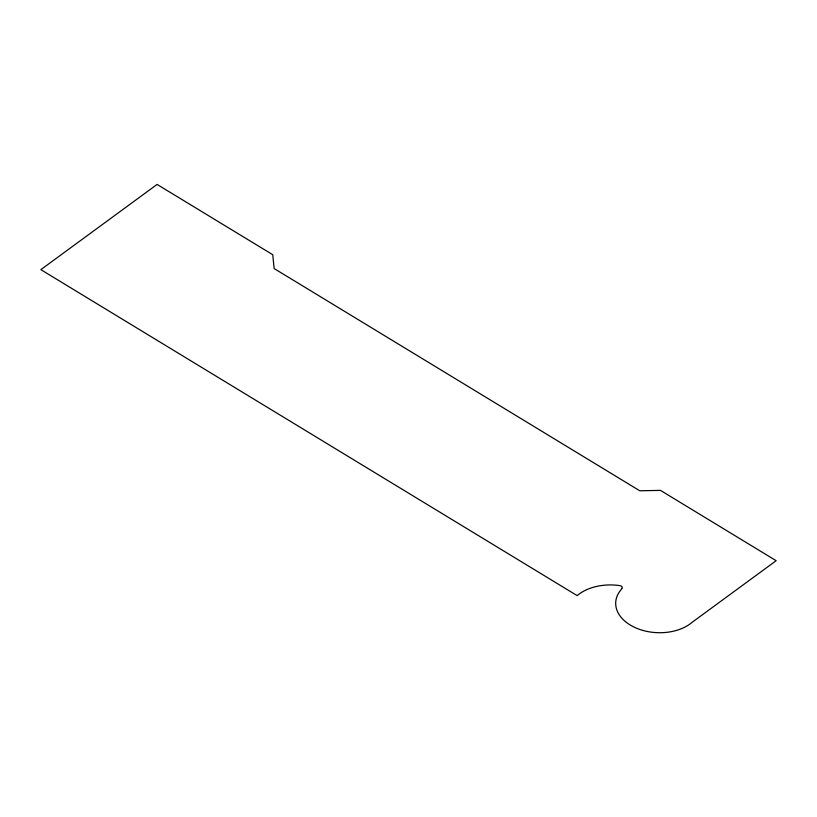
<?xml version="1.0" encoding="UTF-8"?>
<svg xmlns="http://www.w3.org/2000/svg" width="817" height="817" viewBox="0 0 817 817"><rect width="100%" height="100%" fill="white"/><g stroke="black" fill="none" stroke-linecap="round" stroke-linejoin="round"><path stroke-width="1.23" d="M621.788 588.557L620.512 590.415A42.525 28.238 2.6 0 0 635.555 627.793A42.525 28.238 2.6 0 0 692.244 622.217L776.15 560.697L660.483 490.384L639.742 490.772L274.134 268.548L272.766 254.73L157.089 184.417L40.85 269.651L577.159 595.624A43.536 28.901 2.6 0 1 620.185 585.687A2.89 1.92 2.6 0 1 621.788 588.557"/></g></svg>
